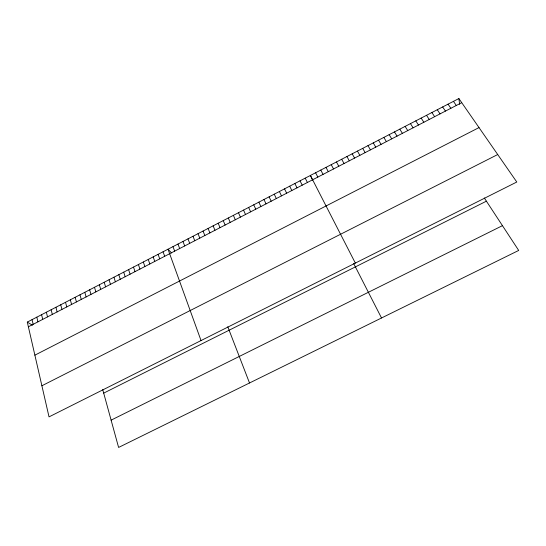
<?xml version="1.0" encoding="UTF-8"?>
<svg xmlns="http://www.w3.org/2000/svg" width="546" height="546" viewBox="0 0 546 546"><rect width="100%" height="100%" fill="white"/><g stroke="black" fill="none" stroke-linecap="round" stroke-linejoin="round"><path stroke-width="0.82" d="M27.3 322.092L458.872 98.553L516.789 182.023L49.024 416.885L27.3 322.092L32.46 325.239M28.378 326.788L461.725 102.668M34.876 355.166L479.019 127.587M41.892 385.769L497.713 154.532M103.699 393.127L486.404 201.181M111.111 420.147L502.457 225.655M171.574 252.935L168.018 249.208L201.037 340.561M453.46 101.358L456.292 105.48M448.054 104.156L450.866 108.285M442.663 106.955L445.447 111.091M437.278 109.739L440.035 113.889M431.893 112.531L434.636 116.68M484.295 197.959L518.7 250.437L118.598 447.447L102.723 389.564M426.528 115.308L429.238 119.472M421.164 118.086L423.853 122.256M415.806 120.864L418.475 125.041M410.462 123.628L413.104 127.812M405.125 126.392L407.746 130.59M399.795 129.156L402.395 133.354M394.471 131.914L397.044 136.118M389.155 134.664L391.707 138.882M383.852 137.415L386.384 141.639M378.555 140.158L381.06 144.39M373.266 142.895L375.75 147.133M367.984 145.632L370.441 149.877M362.708 148.369L365.144 152.621M357.439 151.092L359.862 155.351M352.184 153.815L354.579 158.087M346.935 156.538L349.303 160.811M341.687 159.255L344.041 163.534M336.452 161.964L338.786 166.25M331.231 164.667L333.538 168.967M326.01 167.376L328.296 171.676M320.795 170.072L323.061 174.386M315.595 172.768L317.833 177.088M355.35 263.083L310.401 175.457L312.599 180.003M353.685 263.547L381.524 317.984M305.214 178.146L307.412 182.48M300.034 180.828L302.211 185.169M294.86 183.511L297.017 187.858M289.694 186.186L291.83 190.54M284.541 188.855L286.65 193.216M279.388 191.523L281.477 195.891M274.249 194.185L276.317 198.56M269.117 196.84L271.164 201.228M263.984 199.502L266.011 203.89M258.872 202.15L260.872 206.545M253.76 204.798L255.74 209.2M248.655 207.439L250.614 211.848M243.557 210.08L245.502 214.496M238.472 212.715L240.39 217.137M233.388 215.349L235.292 219.779M228.317 217.977L230.194 222.413M223.253 220.598L225.109 225.041M218.195 223.218L220.031 227.668M213.138 225.832L214.96 230.296M208.094 228.446L209.896 232.91M203.064 231.054L204.839 235.531M198.034 233.661L199.788 238.138M193.011 236.261L194.745 240.745M227.784 326.767L249.515 382.985M187.995 238.861L189.715 243.352M182.992 241.455L184.685 245.953M177.989 244.042L179.668 248.546M173 246.628L174.652 251.14M163.063 251.774L164.68 256.299M158.122 254.334L159.712 258.865M153.187 256.893L154.757 261.425M148.253 259.446L149.809 263.984M143.332 261.991L144.867 266.544M138.418 264.537L139.933 269.096M133.511 267.083L135.005 271.642M128.61 269.622L130.084 274.188M123.71 272.154L125.171 276.733M118.823 274.686L120.263 279.265M113.943 277.211L115.363 281.804M109.07 279.736L110.469 284.329M104.211 282.262L105.583 286.855M99.352 284.773L100.71 289.38M94.499 287.292L95.837 291.898M89.653 289.796L90.97 294.417M84.814 292.301L86.118 296.928M79.982 294.806L81.265 299.433M75.157 297.304L76.426 301.938M70.345 299.802L71.587 304.443M65.534 302.293L66.755 306.941M60.729 304.777L61.937 309.432M55.931 307.262L57.118 311.923M51.147 309.746L52.314 314.407M46.362 312.223L47.509 316.892M41.585 314.694L42.718 319.369M36.814 317.165L37.933 321.847M32.057 319.628L33.149 324.317M458.872 98.553L459.643 104.347"/></g></svg>
